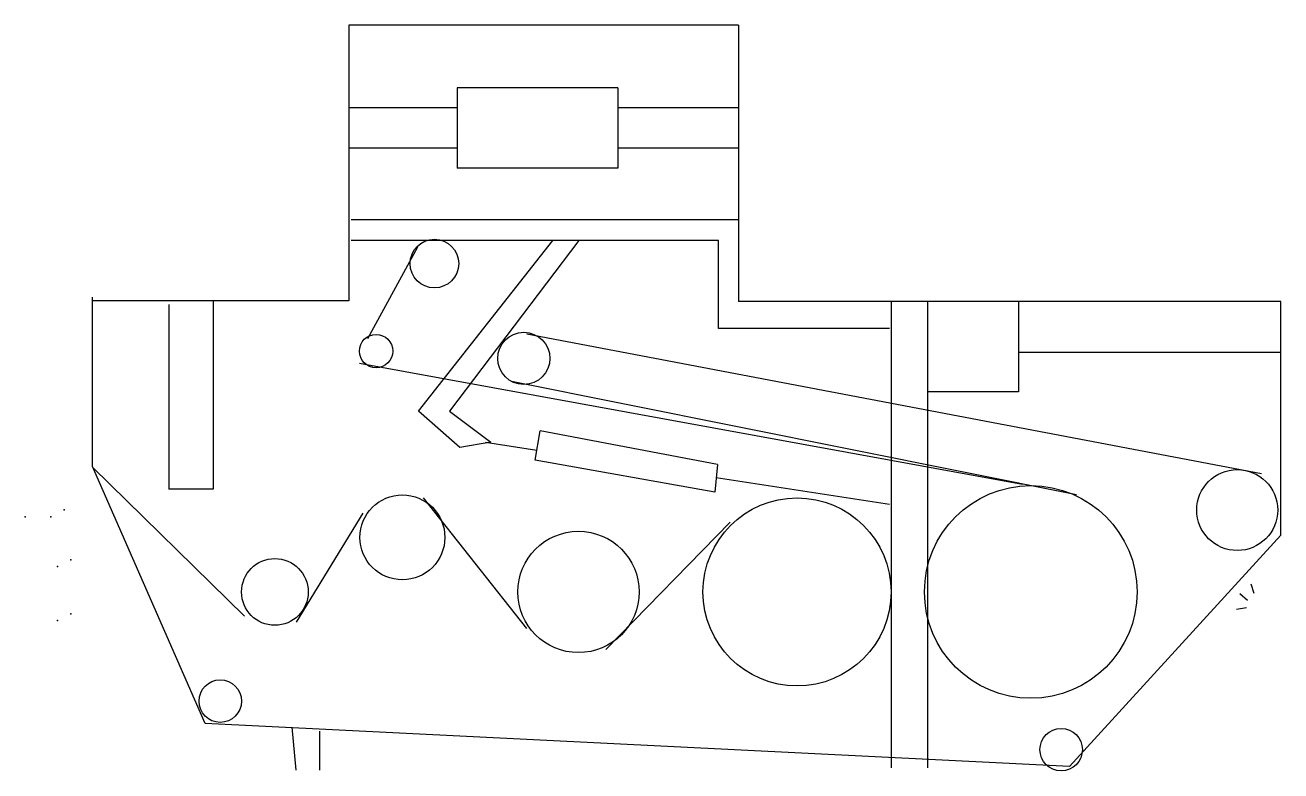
# Model space of a CAD drawing. Extents: x -327749 to -321503, y -83354 to -79643.
import ezdxf

# ---------------------------------------------------------------- set-up
doc = ezdxf.new("R2010")
doc.units = 0
doc.header["$LTSCALE"] = 350
doc.header["$MEASUREMENT"] = 0
doc.header["$PDSIZE"] = -5
doc.layers.get('0').update_dxf_attribs({"linetype": 'CONTINUOUS'})

msp = doc.modelspace()

# ---------------------------------------------------------------- linework, layer by layer
for p, q in [((-326138.8, -79643.2), (-326138.8, -81015.5)), ((-324201, -79643.2), (-326138.8, -79643.2)), ((-324201, -79643.2), (-324201, -81018.7)), ((-325600.3, -79954.7), (-325600.3, -80354.7)), ((-324800.3, -79954.7), (-325600.3, -79954.7)), ((-324800.3, -79954.7), (-324800.3, -80354.7)), ((-325600.3, -80054.7), (-326138.8, -80054.7)), ((-324201, -80054.7), (-324800.3, -80054.7)), ((-325600.3, -80254.7), (-326138.8, -80254.7)), ((-324201, -80254.7), (-324800.3, -80254.7)), ((-324800.3, -80354.7), (-325600.3, -80354.7)), ((-324196.7, -80611.9), (-326127.6, -80611.9)), ((-324299.6, -80714.8), (-326127.6, -80714.8)), ((-326044.9, -81202.9), (-325795.9, -80746.8)), ((-325792.9, -81563.9), (-325123.5, -80714.8)), ((-324994.8, -80714.8), (-325638.4, -81563.9)), ((-324299.6, -81152.2), (-324299.6, -80714.8)), ((-327413.8, -81839.8), (-327413.8, -80997.1)), ((-326813.9, -81013.7), (-326813.9, -81952.9)), ((-326138.8, -81015.5), (-327413.8, -81015.5)), ((-327033.8, -81033.7), (-327033.8, -81952.9)), ((-321502.7, -81018.7), (-324201, -81018.7)), ((-323441.3, -81018.7), (-323441.3, -83338.7)), ((-323260.1, -81018.7), (-323260.1, -83338.7)), ((-322807, -81014.8), (-322807, -81467.5)), ((-321502.7, -82180.6), (-321502.7, -81018.7)), ((-321599, -81875), (-325253.3, -81180.8)), ((-323450, -81152.2), (-324299.6, -81152.2)), ((-321508.4, -81271.4), (-322807, -81271.4)), ((-322787.6, -81928.6), (-326086.4, -81327.3)), ((-322520.1, -81980.6), (-325329.2, -81416.3)), ((-322807, -81467.5), (-323260.1, -81467.5)), ((-325586.9, -81744), (-325792.9, -81563.9)), ((-325638.4, -81563.9), (-325432.5, -81718.3)), ((-325211.4, -81807.9), (-325186.9, -81661.1)), ((-324305.1, -81829.2), (-325186.9, -81661.1)), ((-325432.5, -81718.3), (-325586.9, -81744)), ((-325458.2, -81718.3), (-325203, -81757.5)), ((-324317.5, -81966.3), (-325211.4, -81807.9)), ((-326854.1, -83118.2), (-327413.8, -81839.8)), ((-326657.6, -82584.2), (-327412.7, -81844.8)), ((-324305.1, -81829.2), (-324317.5, -81966.3)), ((-324311, -81894.6), (-323450, -82027)), ((-326813.9, -81952.9), (-327033.8, -81952.9)), ((-325253.3, -82644.6), (-325766.7, -81995.7)), ((-326068.7, -82071.1), (-326400.9, -82614.4)), ((-324241.6, -82116.4), (-324860.7, -82750.2)), ((-321502.7, -82180.6), (-322554.3, -83331.5)), ((-321636.3, -82471.1), (-321650.3, -82424.1)), ((-321668.3, -82506.1), (-321707.3, -82473.1)), ((-321673.3, -82542.1), (-321723.3, -82550.1)), ((-322554.3, -83331.5), (-326854.1, -83118.2)), ((-326401.3, -83350.1), (-326420.3, -83136.1)), ((-326284.3, -83156.1), (-326284.3, -83350.1))]:
    msp.add_line(p, q)
for centre, radius in [((-325712.9, -80829.7), 120.9), ((-326003.4, -81265.1), 83), ((-325268.4, -81301.5), 129.8), ((-321719.8, -82056.1), 201.3), ((-322746.6, -82463.5), 529), ((-325872.4, -82191.9), 211.3), ((-323909.4, -82463.5), 467.8), ((-324996.6, -82463.5), 301.8), ((-326506.6, -82463.5), 166), ((-326778.4, -83006.7), 105.6), ((-322595.6, -83248.2), 105.6)]:
    msp.add_circle(centre, radius)
for p in [(-327554, -82055), (-327749, -82089), (-327621, -82089), (-327521, -82303), (-327588, -82337), (-327521, -82572), (-327588, -82606)]:
    msp.add_point(p)

doc.saveas('drawing.dxf')
